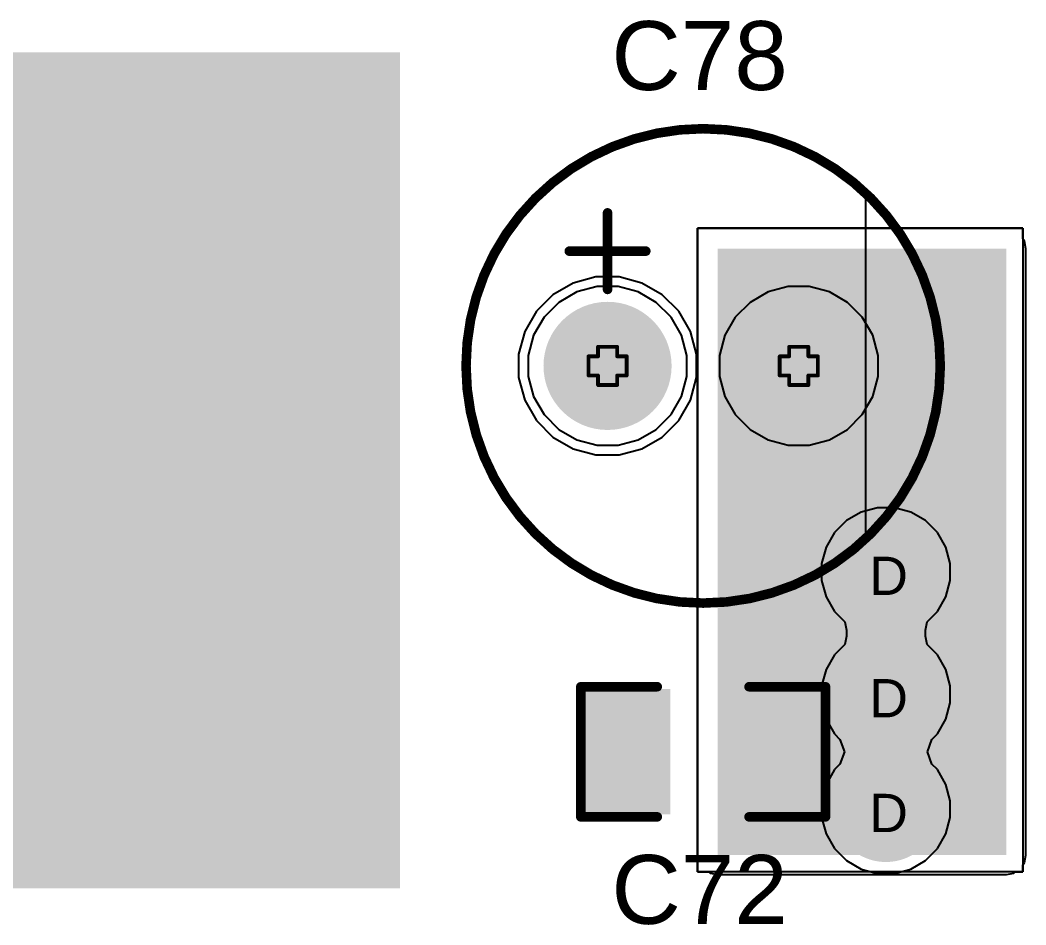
# Model space of a CAD drawing. Header units: inches. Extents: x 0 to 5379, y 0 to 5429.
# Drawn here: x 61.4 to 74.76, y 33.92 to 45.94 of the extents above; entities that cross this region are included whole.
import ezdxf

# ---------------------------------------------------------------- set-up
doc = ezdxf.new("R2010")
doc.units = ezdxf.units.IN
for name, color, linetype in [('Bottom Layer', 5, 'Continuous'), ('Bottom Solder', 6, 'Continuous'), ('Drill Drawing', 1, 'Continuous'), ('GND01', 16, 'Continuous'), ('GND02', 76, 'Continuous'), ('Multi-Layer', 9, 'Continuous'), ('Pad Holes', 156, 'Continuous'), ('PWR', 156, 'Continuous'), ('SIG 01', 90, 'Continuous'), ('Top Layer', 1, 'Continuous'), ('Top Overlay', 2, 'Continuous'), ('Top Paste', 8, 'Continuous'), ('Top Solder', 216, 'Continuous'), ('Via Holes', 16, 'Continuous')]:
    doc.layers.add(name, color=color, linetype=linetype)
doc.styles.add('Arial', font='', dxfattribs={"height": 0.2})
doc.styles.get('Arial').set_extended_font_data('Arial')

# ---------------------------------------------------------------- blocks, each defined once
blk = doc.blocks.new('H2PAK_2_81')
at = {"layer": 'Top Layer'}
for points in [[(-5.5, 0.828), (-5.5, 10.328), (5.5, 10.328), (5.5, 0.828)], [(-3.34, -3.578), (-1.74, -3.578), (-1.74, -7.578), (-3.34, -7.578)], [(1.74, -3.578), (3.34, -3.578), (3.34, -7.578), (1.74, -7.578)]]:
    blk.add_hatch(color=1, dxfattribs=at).paths.add_polyline_path(points)
at = {"layer": 'Top Paste'}
for points in [[(-5.5, 0.828), (-5.5, 10.328), (5.5, 10.328), (5.5, 0.828)], [(-3.34, -3.578), (-1.74, -3.578), (-1.74, -7.578), (-3.34, -7.578)], [(1.74, -3.578), (3.34, -3.578), (3.34, -7.578), (1.74, -7.578)]]:
    blk.add_hatch(color=8, dxfattribs=at).paths.add_polyline_path(points)
at = {"layer": 'Top Solder'}
for points in [[(-5.551, 0.778), (-5.551, 10.379), (5.551, 10.379), (5.551, 0.778)], [(-3.391, -3.528), (-1.689, -3.528), (-1.689, -7.629), (-3.391, -7.629)], [(1.689, -3.528), (3.391, -3.528), (3.391, -7.629), (1.689, -7.629)]]:
    blk.add_hatch(color=216, dxfattribs=at).paths.add_polyline_path(points)
at = {"layer": 'Top Overlay'}
for points in [[(-5.1, -1.725, 0.127, 0.127, 0), (-5.1, 0.478, 0.127, 0.127, 0)], [(5.2, -1.725, 0.127, 0.127, 0), (5.2, 0.578, 0.127, 0.127, 0)], [(5.2, -1.725, 0.127, 0.127, 0), (-5.1, -1.725, 0.127, 0.127, 0)], [(-3.1, -3.225, 0.127, 0.127, 0), (-3.1, -1.725, 0.127, 0.127, 0)], [(-3.07, -1.725, 0.127, 0.127, 0), (-3.1, -1.725, 0.127, 0.127, 0)], [(-1.927, -3.225, 0.127, 0.127, 0), (-1.927, -1.725, 0.127, 0.127, 0)], [(1.9, -3.225, 0.127, 0.127, 0), (1.9, -1.725, 0.127, 0.127, 0)], [(1.959, -1.725, 0.127, 0.127, 0), (1.9, -1.725, 0.127, 0.127, 0)], [(3.178, -3.225, 0.127, 0.127, 0), (3.178, -1.725, 0.127, 0.127, 0)], [(-1.927, -3.225, 0.127, 0.127, 0), (-3.1, -3.225, 0.127, 0.127, 0)], [(3.178, -3.225, 0.127, 0.127, 0), (1.9, -3.225, 0.127, 0.127, 0)], [(-3.556, -5.493, 0.127, 0.127, 0), (-3.683, -5.366, 0.127, 0.127, 0)], [(-3.683, -5.62, 0.127, 0.127, 0), (-3.683, -5.366, 0.127, 0.127, 0)], [(-3.683, -5.62, 0.127, 0.127, 0), (-3.556, -5.493, 0.127, 0.127, 0)]]:
    blk.add_lwpolyline(points, format="xyseb", dxfattribs=at)
for points in [[(-5.132, 0.478, 0.0635, 0.0635, 1), (-5.068, 0.478, 0.0635, 0.0635, 1)], [(5.168, 0.578, 0.0635, 0.0635, 1), (5.232, 0.578, 0.0635, 0.0635, 1)], [(-5.132, -1.725, 0.0635, 0.0635, 1), (-5.068, -1.725, 0.0635, 0.0635, 1)], [(-5.132, -1.725, 0.0635, 0.0635, 1), (-5.068, -1.725, 0.0635, 0.0635, 1)], [(-3.132, -1.725, 0.0635, 0.0635, 1), (-3.068, -1.725, 0.0635, 0.0635, 1)], [(-3.132, -1.725, 0.0635, 0.0635, 1), (-3.068, -1.725, 0.0635, 0.0635, 1)], [(-3.102, -1.725, 0.0635, 0.0635, 1), (-3.039, -1.725, 0.0635, 0.0635, 1)], [(-1.959, -1.725, 0.0635, 0.0635, 1), (-1.896, -1.725, 0.0635, 0.0635, 1)], [(1.868, -1.725, 0.0635, 0.0635, 1), (1.932, -1.725, 0.0635, 0.0635, 1)], [(1.868, -1.725, 0.0635, 0.0635, 1), (1.932, -1.725, 0.0635, 0.0635, 1)], [(1.927, -1.725, 0.0635, 0.0635, 1), (1.99, -1.725, 0.0635, 0.0635, 1)], [(3.146, -1.725, 0.0635, 0.0635, 1), (3.21, -1.725, 0.0635, 0.0635, 1)], [(5.168, -1.725, 0.0635, 0.0635, 1), (5.232, -1.725, 0.0635, 0.0635, 1)], [(5.168, -1.725, 0.0635, 0.0635, 1), (5.232, -1.725, 0.0635, 0.0635, 1)], [(-3.132, -3.225, 0.0635, 0.0635, 1), (-3.068, -3.225, 0.0635, 0.0635, 1)], [(-3.132, -3.225, 0.0635, 0.0635, 1), (-3.068, -3.225, 0.0635, 0.0635, 1)], [(-1.959, -3.225, 0.0635, 0.0635, 1), (-1.896, -3.225, 0.0635, 0.0635, 1)], [(-1.959, -3.225, 0.0635, 0.0635, 1), (-1.896, -3.225, 0.0635, 0.0635, 1)], [(1.868, -3.225, 0.0635, 0.0635, 1), (1.932, -3.225, 0.0635, 0.0635, 1)], [(1.868, -3.225, 0.0635, 0.0635, 1), (1.932, -3.225, 0.0635, 0.0635, 1)], [(3.146, -3.225, 0.0635, 0.0635, 1), (3.21, -3.225, 0.0635, 0.0635, 1)], [(3.146, -3.225, 0.0635, 0.0635, 1), (3.21, -3.225, 0.0635, 0.0635, 1)], [(-3.714, -5.366, 0.0635, 0.0635, 1), (-3.651, -5.366, 0.0635, 0.0635, 1)], [(-3.714, -5.366, 0.0635, 0.0635, 1), (-3.651, -5.366, 0.0635, 0.0635, 1)], [(-3.587, -5.493, 0.0635, 0.0635, 1), (-3.524, -5.493, 0.0635, 0.0635, 1)], [(-3.587, -5.493, 0.0635, 0.0635, 1), (-3.524, -5.493, 0.0635, 0.0635, 1)], [(-3.714, -5.62, 0.0635, 0.0635, 1), (-3.651, -5.62, 0.0635, 0.0635, 1)], [(-3.714, -5.62, 0.0635, 0.0635, 1), (-3.651, -5.62, 0.0635, 0.0635, 1)]]:
    blk.add_lwpolyline(points, format="xyseb", close=True, dxfattribs=at)
blk = doc.blocks.new('SPE1VM221E12OL_84')
at = {"layer": 'Bottom Layer'}
h = blk.add_hatch(color=5, dxfattribs=at)
edge = h.paths.add_edge_path()
edge.add_arc((-1.27, 0), 0.8, 0, 360)
h = blk.add_hatch(color=5, dxfattribs=at)
edge = h.paths.add_edge_path()
edge.add_arc((1.27, 0), 0.8, 0, 360)
at = {"layer": 'Bottom Solder'}
h = blk.add_hatch(color=6, dxfattribs=at)
edge = h.paths.add_edge_path()
edge.add_arc((-1.27, 0), 0.851, 0, 360)
h = blk.add_hatch(color=6, dxfattribs=at)
edge = h.paths.add_edge_path()
edge.add_arc((1.27, 0), 0.851, 0, 360)
at = {"layer": 'GND01'}
h = blk.add_hatch(color=16, dxfattribs=at)
edge = h.paths.add_edge_path()
edge.add_arc((-1.27, 0), 0.8, 0, 360)
h = blk.add_hatch(color=16, dxfattribs=at)
edge = h.paths.add_edge_path()
edge.add_arc((1.27, 0), 0.8, 0, 360)
at = {"layer": 'GND02'}
h = blk.add_hatch(color=76, dxfattribs=at)
edge = h.paths.add_edge_path()
edge.add_arc((-1.27, 0), 0.8, 0, 360)
h = blk.add_hatch(color=76, dxfattribs=at)
edge = h.paths.add_edge_path()
edge.add_arc((1.27, 0), 0.8, 0, 360)
at = {"layer": 'Multi-Layer'}
h = blk.add_hatch(color=9, dxfattribs=at)
edge = h.paths.add_edge_path()
edge.add_arc((-1.27, 0), 0.8, 0, 360)
h = blk.add_hatch(color=9, dxfattribs=at)
edge = h.paths.add_edge_path()
edge.add_arc((1.27, 0), 0.8, 0, 360)
at = {"layer": 'Pad Holes'}
h = blk.add_hatch(color=7, dxfattribs=at)
edge = h.paths.add_edge_path()
edge.add_arc((-1.27, 0), 0.5, 0, 360)
h = blk.add_hatch(color=7, dxfattribs=at)
edge = h.paths.add_edge_path()
edge.add_arc((1.27, 0), 0.5, 0, 360)
at = {"layer": 'PWR'}
h = blk.add_hatch(color=156, dxfattribs=at)
edge = h.paths.add_edge_path()
edge.add_arc((-1.27, 0), 0.8, 0, 360)
h = blk.add_hatch(color=156, dxfattribs=at)
edge = h.paths.add_edge_path()
edge.add_arc((1.27, 0), 0.8, 0, 360)
at = {"layer": 'SIG 01'}
h = blk.add_hatch(color=90, dxfattribs=at)
edge = h.paths.add_edge_path()
edge.add_arc((-1.27, 0), 0.8, 0, 360)
h = blk.add_hatch(color=90, dxfattribs=at)
edge = h.paths.add_edge_path()
edge.add_arc((1.27, 0), 0.8, 0, 360)
at = {"layer": 'Top Layer'}
h = blk.add_hatch(color=1, dxfattribs=at)
edge = h.paths.add_edge_path()
edge.add_arc((-1.27, 0), 0.8, 0, 360)
h = blk.add_hatch(color=1, dxfattribs=at)
edge = h.paths.add_edge_path()
edge.add_arc((1.27, 0), 0.8, 0, 360)
at = {"layer": 'Top Solder'}
h = blk.add_hatch(color=216, dxfattribs=at)
edge = h.paths.add_edge_path()
edge.add_arc((-1.27, 0), 0.851, 0, 360)
h = blk.add_hatch(color=216, dxfattribs=at)
edge = h.paths.add_edge_path()
edge.add_arc((1.27, 0), 0.851, 0, 360)
at = {"layer": 'Top Overlay'}
for p, q in [((2.159, -2.286), (2.159, 2.286)), ((2.159, 2.286), (2.319, 2.142)), ((2.319, 2.142), (2.595, 1.812)), ((2.595, 1.812), (2.822, 1.447)), ((2.822, 1.447), (2.997, 1.054)), ((2.997, 1.054), (3.115, 0.641)), ((3.115, 0.641), (3.175, 0.215)), ((3.175, 0.215), (3.175, -0.215)), ((3.175, -0.215), (3.115, -0.641)), ((3.115, -0.641), (2.997, -1.054)), ((2.997, -1.054), (2.822, -1.447)), ((2.822, -1.447), (2.595, -1.812)), ((2.595, -1.812), (2.319, -2.142)), ((2.319, -2.142), (2.159, -2.286)), ((2.159, -2.286), (2.159, -2.286))]:
    blk.add_line(p, q, dxfattribs=at)
for points in [[(3.15, 0, 0.127, 0.127, 1), (-3.15, 0, 0.127, 0.127, 1)], [(-1.302, 2.032, 0.0635, 0.0635, 1), (-1.238, 2.032, 0.0635, 0.0635, 1)], [(-1.81, 1.524, 0.0635, 0.0635, 1), (-1.746, 1.524, 0.0635, 0.0635, 1)], [(-0.794, 1.524, 0.0635, 0.0635, 1), (-0.73, 1.524, 0.0635, 0.0635, 1)], [(-1.302, 1.016, 0.0635, 0.0635, 1), (-1.238, 1.016, 0.0635, 0.0635, 1)], [(-3.181, 0, 0.0635, 0.0635, 1), (-3.118, 0, 0.0635, 0.0635, 1)], [(3.118, 0, 0.0635, 0.0635, 1), (3.181, 0, 0.0635, 0.0635, 1)]]:
    blk.add_lwpolyline(points, format="xyseb", close=True, dxfattribs=at)
for points in [[(-1.27, 1.016, 0.127, 0.127, 0), (-1.27, 2.032, 0.127, 0.127, 0)], [(-1.778, 1.524, 0.127, 0.127, 0), (-0.762, 1.524, 0.127, 0.127, 0)]]:
    blk.add_lwpolyline(points, format="xyseb", dxfattribs=at)
blk = doc.blocks.new('C___0805_85')
at = {"layer": 'Top Layer'}
for points in [[(-1.524, 0.762), (-0.508, 0.762), (-0.508, -0.762), (-1.524, -0.762)], [(0.508, 0.762), (1.524, 0.762), (1.524, -0.762), (0.508, -0.762)]]:
    blk.add_hatch(color=1, dxfattribs=at).paths.add_polyline_path(points)
at = {"layer": 'Top Paste'}
for points in [[(-1.524, 0.762), (-0.508, 0.762), (-0.508, -0.762), (-1.524, -0.762)], [(0.508, 0.762), (1.524, 0.762), (1.524, -0.762), (0.508, -0.762)]]:
    blk.add_hatch(color=8, dxfattribs=at).paths.add_polyline_path(points)
at = {"layer": 'Top Solder'}
for points in [[(-1.594, 0.832), (-0.438, 0.832), (-0.438, -0.832), (-1.594, -0.832)], [(0.438, 0.832), (1.594, 0.832), (1.594, -0.832), (0.438, -0.832)]]:
    blk.add_hatch(color=216, dxfattribs=at).paths.add_polyline_path(points)
at = {"layer": 'Top Overlay'}
for points in [[(-1.626, 0.864, 0.127, 0.127, 0), (-1.626, -0.864, 0.127, 0.127, 0)], [(-0.61, 0.864, 0.127, 0.127, 0), (-1.626, 0.864, 0.127, 0.127, 0)], [(1.626, 0.864, 0.127, 0.127, 0), (0.61, 0.864, 0.127, 0.127, 0)], [(1.626, 0.864, 0.127, 0.127, 0), (1.626, -0.864, 0.127, 0.127, 0)], [(-0.61, -0.864, 0.127, 0.127, 0), (-1.626, -0.864, 0.127, 0.127, 0)], [(1.626, -0.864, 0.127, 0.127, 0), (0.61, -0.864, 0.127, 0.127, 0)]]:
    blk.add_lwpolyline(points, format="xyseb", dxfattribs=at)
for points in [[(-1.657, 0.864, 0.0635, 0.0635, 1), (-1.594, 0.864, 0.0635, 0.0635, 1)], [(-1.657, 0.864, 0.0635, 0.0635, 1), (-1.594, 0.864, 0.0635, 0.0635, 1)], [(-0.641, 0.864, 0.0635, 0.0635, 1), (-0.578, 0.864, 0.0635, 0.0635, 1)], [(0.578, 0.864, 0.0635, 0.0635, 1), (0.641, 0.864, 0.0635, 0.0635, 1)], [(1.594, 0.864, 0.0635, 0.0635, 1), (1.657, 0.864, 0.0635, 0.0635, 1)], [(1.594, 0.864, 0.0635, 0.0635, 1), (1.657, 0.864, 0.0635, 0.0635, 1)], [(-1.657, -0.864, 0.0635, 0.0635, 1), (-1.594, -0.864, 0.0635, 0.0635, 1)], [(-1.657, -0.864, 0.0635, 0.0635, 1), (-1.594, -0.864, 0.0635, 0.0635, 1)], [(-0.641, -0.864, 0.0635, 0.0635, 1), (-0.578, -0.864, 0.0635, 0.0635, 1)], [(0.578, -0.864, 0.0635, 0.0635, 1), (0.641, -0.864, 0.0635, 0.0635, 1)], [(1.594, -0.864, 0.0635, 0.0635, 1), (1.657, -0.864, 0.0635, 0.0635, 1)], [(1.594, -0.864, 0.0635, 0.0635, 1), (1.657, -0.864, 0.0635, 0.0635, 1)]]:
    blk.add_lwpolyline(points, format="xyseb", close=True, dxfattribs=at)

msp = doc.modelspace()

# ---------------------------------------------------------------- hatches: boundary and pattern name
at = {"layer": 'Bottom Layer'}
h = msp.add_hatch(color=5, dxfattribs=at)
edge = h.paths.add_edge_path()
edge.add_arc((72.898, 38.608), 0.6, 0, 360)
h = msp.add_hatch(color=5, dxfattribs=at)
edge = h.paths.add_edge_path()
edge.add_arc((72.898, 36.982), 0.6, 0, 360)
h = msp.add_hatch(color=5, dxfattribs=at)
edge = h.paths.add_edge_path()
edge.add_arc((72.898, 35.458), 0.6, 0, 360)
at = {"layer": 'Bottom Solder'}
h = msp.add_hatch(color=6, dxfattribs=at)
edge = h.paths.add_edge_path()
edge.add_arc((72.898, 38.608), 0.702, 0, 360)
h = msp.add_hatch(color=6, dxfattribs=at)
edge = h.paths.add_edge_path()
edge.add_arc((72.898, 36.982), 0.702, 0, 360)
h = msp.add_hatch(color=6, dxfattribs=at)
edge = h.paths.add_edge_path()
edge.add_arc((72.898, 35.458), 0.702, 0, 360)
at = {"layer": 'GND01'}
h = msp.add_hatch(color=16, dxfattribs=at)
edge = h.paths.add_edge_path()
edge.add_arc((72.898, 38.608), 0.6, 0, 360)
h = msp.add_hatch(color=16, dxfattribs=at)
edge = h.paths.add_edge_path()
edge.add_arc((72.898, 36.982), 0.6, 0, 360)
h = msp.add_hatch(color=16, dxfattribs=at)
edge = h.paths.add_edge_path()
edge.add_arc((72.898, 35.458), 0.6, 0, 360)
at = {"layer": 'GND02'}
h = msp.add_hatch(color=76, dxfattribs=at)
edge = h.paths.add_edge_path()
edge.add_arc((72.898, 38.608), 0.6, 0, 360)
h = msp.add_hatch(color=76, dxfattribs=at)
edge = h.paths.add_edge_path()
edge.add_arc((72.898, 36.982), 0.6, 0, 360)
h = msp.add_hatch(color=76, dxfattribs=at)
edge = h.paths.add_edge_path()
edge.add_arc((72.898, 35.458), 0.6, 0, 360)
at = {"layer": 'PWR'}
h = msp.add_hatch(color=156, dxfattribs=at)
edge = h.paths.add_edge_path()
edge.add_arc((72.898, 38.608), 0.6, 0, 360)
h = msp.add_hatch(color=156, dxfattribs=at)
edge = h.paths.add_edge_path()
edge.add_arc((72.898, 36.982), 0.6, 0, 360)
h = msp.add_hatch(color=156, dxfattribs=at)
edge = h.paths.add_edge_path()
edge.add_arc((72.898, 35.458), 0.6, 0, 360)
at = {"layer": 'SIG 01'}
h = msp.add_hatch(color=90, dxfattribs=at)
edge = h.paths.add_edge_path()
edge.add_arc((72.898, 38.608), 0.6, 0, 360)
h = msp.add_hatch(color=90, dxfattribs=at)
edge = h.paths.add_edge_path()
edge.add_arc((72.898, 36.982), 0.6, 0, 360)
h = msp.add_hatch(color=90, dxfattribs=at)
edge = h.paths.add_edge_path()
edge.add_arc((72.898, 35.458), 0.6, 0, 360)
at = {"layer": 'Top Layer'}
msp.add_hatch(color=1, dxfattribs=at).paths.add_polyline_path([(70.663, 34.849), (74.498, 34.849), (74.498, 42.901), (70.663, 42.901)])
h = msp.add_hatch(color=1, dxfattribs=at)
edge = h.paths.add_edge_path()
edge.add_arc((72.898, 38.608), 0.6, 0, 360)
h = msp.add_hatch(color=1, dxfattribs=at)
edge = h.paths.add_edge_path()
edge.add_arc((72.898, 36.982), 0.6, 0, 360)
h = msp.add_hatch(color=1, dxfattribs=at)
edge = h.paths.add_edge_path()
edge.add_arc((72.898, 35.458), 0.6, 0, 360)
at = {"layer": 'Top Solder'}
h = msp.add_hatch(color=216, dxfattribs=at)
edge = h.paths.add_edge_path()
edge.add_arc((72.898, 38.608), 0.702, 0, 360)
h = msp.add_hatch(color=216, dxfattribs=at)
edge = h.paths.add_edge_path()
edge.add_arc((72.898, 36.982), 0.702, 0, 360)
h = msp.add_hatch(color=216, dxfattribs=at)
edge = h.paths.add_edge_path()
edge.add_arc((72.898, 35.458), 0.702, 0, 360)
at = {"layer": 'Via Holes'}
h = msp.add_hatch(color=7, dxfattribs=at)
edge = h.paths.add_edge_path()
edge.add_arc((72.898, 38.608), 0.35, 0, 360)
h = msp.add_hatch(color=7, dxfattribs=at)
edge = h.paths.add_edge_path()
edge.add_arc((72.898, 36.982), 0.35, 0, 360)
h = msp.add_hatch(color=7, dxfattribs=at)
edge = h.paths.add_edge_path()
edge.add_arc((72.898, 35.458), 0.35, 0, 360)

# ---------------------------------------------------------------- linework, layer by layer
at = {"layer": 'Bottom Layer'}
for p, q in [((69.061, 42.399), (68.793, 42.327)), ((69.339, 42.399), (69.061, 42.399)), ((69.607, 42.327), (69.339, 42.399)), ((68.793, 42.327), (68.553, 42.188)), ((69.847, 42.188), (69.607, 42.327)), ((68.553, 42.188), (68.357, 41.992)), ((70.044, 41.992), (69.847, 42.188)), ((68.357, 41.992), (68.218, 41.752)), ((70.182, 41.752), (70.044, 41.992)), ((68.218, 41.752), (68.146, 41.484)), ((70.254, 41.484), (70.182, 41.752)), ((68.146, 41.484), (68.146, 41.206)), ((70.254, 41.206), (70.254, 41.484)), ((68.146, 41.206), (68.218, 40.938)), ((70.182, 40.938), (70.254, 41.206)), ((68.218, 40.938), (68.357, 40.698)), ((70.044, 40.698), (70.182, 40.938)), ((68.357, 40.698), (68.553, 40.501)), ((69.847, 40.501), (70.044, 40.698)), ((68.553, 40.501), (68.793, 40.363)), ((69.607, 40.363), (69.847, 40.501)), ((68.793, 40.363), (69.061, 40.291)), ((69.339, 40.291), (69.607, 40.363)), ((69.061, 40.291), (69.339, 40.291))]:
    msp.add_line(p, q, dxfattribs=at)
at = {"layer": 'Drill Drawing'}
for points in [[(69.073, 41.472, 0.0508, 0.0508, 0), (69.073, 41.599, 0.0508, 0.0508, 0)], [(69.073, 41.599, 0.0508, 0.0508, 0), (69.327, 41.599, 0.0508, 0.0508, 0)], [(69.327, 41.472, 0.0508, 0.0508, 0), (69.327, 41.599, 0.0508, 0.0508, 0)], [(71.613, 41.472, 0.0508, 0.0508, 0), (71.613, 41.599, 0.0508, 0.0508, 0)], [(71.613, 41.599, 0.0508, 0.0508, 0), (71.867, 41.599, 0.0508, 0.0508, 0)], [(71.867, 41.472, 0.0508, 0.0508, 0), (71.867, 41.599, 0.0508, 0.0508, 0)], [(68.946, 41.218, 0.0508, 0.0508, 0), (68.946, 41.472, 0.0508, 0.0508, 0)], [(68.946, 41.472, 0.0508, 0.0508, 0), (69.073, 41.472, 0.0508, 0.0508, 0)], [(69.327, 41.472, 0.0508, 0.0508, 0), (69.454, 41.472, 0.0508, 0.0508, 0)], [(69.454, 41.218, 0.0508, 0.0508, 0), (69.454, 41.472, 0.0508, 0.0508, 0)], [(71.486, 41.218, 0.0508, 0.0508, 0), (71.486, 41.472, 0.0508, 0.0508, 0)], [(71.486, 41.472, 0.0508, 0.0508, 0), (71.613, 41.472, 0.0508, 0.0508, 0)], [(71.867, 41.472, 0.0508, 0.0508, 0), (71.994, 41.472, 0.0508, 0.0508, 0)], [(71.994, 41.218, 0.0508, 0.0508, 0), (71.994, 41.472, 0.0508, 0.0508, 0)], [(68.946, 41.218, 0.0508, 0.0508, 0), (69.073, 41.218, 0.0508, 0.0508, 0)], [(69.073, 41.091, 0.0508, 0.0508, 0), (69.073, 41.218, 0.0508, 0.0508, 0)], [(69.327, 41.218, 0.0508, 0.0508, 0), (69.454, 41.218, 0.0508, 0.0508, 0)], [(69.327, 41.091, 0.0508, 0.0508, 0), (69.327, 41.218, 0.0508, 0.0508, 0)], [(71.486, 41.218, 0.0508, 0.0508, 0), (71.613, 41.218, 0.0508, 0.0508, 0)], [(71.613, 41.091, 0.0508, 0.0508, 0), (71.613, 41.218, 0.0508, 0.0508, 0)], [(71.867, 41.218, 0.0508, 0.0508, 0), (71.994, 41.218, 0.0508, 0.0508, 0)], [(71.867, 41.091, 0.0508, 0.0508, 0), (71.867, 41.218, 0.0508, 0.0508, 0)], [(69.073, 41.091, 0.0508, 0.0508, 0), (69.327, 41.091, 0.0508, 0.0508, 0)], [(71.613, 41.091, 0.0508, 0.0508, 0), (71.867, 41.091, 0.0508, 0.0508, 0)]]:
    msp.add_lwpolyline(points, format="xyseb", dxfattribs=at)
for points in [[(69.061, 41.599, 0.0254, 0.0254, 1), (69.086, 41.599, 0.0254, 0.0254, 1)], [(69.061, 41.599, 0.0254, 0.0254, 1), (69.086, 41.599, 0.0254, 0.0254, 1)], [(69.315, 41.599, 0.0254, 0.0254, 1), (69.34, 41.599, 0.0254, 0.0254, 1)], [(69.315, 41.599, 0.0254, 0.0254, 1), (69.34, 41.599, 0.0254, 0.0254, 1)], [(71.601, 41.599, 0.0254, 0.0254, 1), (71.626, 41.599, 0.0254, 0.0254, 1)], [(71.601, 41.599, 0.0254, 0.0254, 1), (71.626, 41.599, 0.0254, 0.0254, 1)], [(71.855, 41.599, 0.0254, 0.0254, 1), (71.88, 41.599, 0.0254, 0.0254, 1)], [(71.855, 41.599, 0.0254, 0.0254, 1), (71.88, 41.599, 0.0254, 0.0254, 1)], [(68.934, 41.472, 0.0254, 0.0254, 1), (68.959, 41.472, 0.0254, 0.0254, 1)], [(68.934, 41.472, 0.0254, 0.0254, 1), (68.959, 41.472, 0.0254, 0.0254, 1)], [(69.061, 41.472, 0.0254, 0.0254, 1), (69.086, 41.472, 0.0254, 0.0254, 1)], [(69.061, 41.472, 0.0254, 0.0254, 1), (69.086, 41.472, 0.0254, 0.0254, 1)], [(69.315, 41.472, 0.0254, 0.0254, 1), (69.34, 41.472, 0.0254, 0.0254, 1)], [(69.315, 41.472, 0.0254, 0.0254, 1), (69.34, 41.472, 0.0254, 0.0254, 1)], [(69.442, 41.472, 0.0254, 0.0254, 1), (69.467, 41.472, 0.0254, 0.0254, 1)], [(69.442, 41.472, 0.0254, 0.0254, 1), (69.467, 41.472, 0.0254, 0.0254, 1)], [(71.474, 41.472, 0.0254, 0.0254, 1), (71.499, 41.472, 0.0254, 0.0254, 1)], [(71.474, 41.472, 0.0254, 0.0254, 1), (71.499, 41.472, 0.0254, 0.0254, 1)], [(71.601, 41.472, 0.0254, 0.0254, 1), (71.626, 41.472, 0.0254, 0.0254, 1)], [(71.601, 41.472, 0.0254, 0.0254, 1), (71.626, 41.472, 0.0254, 0.0254, 1)], [(71.855, 41.472, 0.0254, 0.0254, 1), (71.88, 41.472, 0.0254, 0.0254, 1)], [(71.855, 41.472, 0.0254, 0.0254, 1), (71.88, 41.472, 0.0254, 0.0254, 1)], [(71.982, 41.472, 0.0254, 0.0254, 1), (72.007, 41.472, 0.0254, 0.0254, 1)], [(71.982, 41.472, 0.0254, 0.0254, 1), (72.007, 41.472, 0.0254, 0.0254, 1)], [(68.934, 41.218, 0.0254, 0.0254, 1), (68.959, 41.218, 0.0254, 0.0254, 1)], [(68.934, 41.218, 0.0254, 0.0254, 1), (68.959, 41.218, 0.0254, 0.0254, 1)], [(69.061, 41.218, 0.0254, 0.0254, 1), (69.086, 41.218, 0.0254, 0.0254, 1)], [(69.061, 41.218, 0.0254, 0.0254, 1), (69.086, 41.218, 0.0254, 0.0254, 1)], [(69.315, 41.218, 0.0254, 0.0254, 1), (69.34, 41.218, 0.0254, 0.0254, 1)], [(69.315, 41.218, 0.0254, 0.0254, 1), (69.34, 41.218, 0.0254, 0.0254, 1)], [(69.442, 41.218, 0.0254, 0.0254, 1), (69.467, 41.218, 0.0254, 0.0254, 1)], [(69.442, 41.218, 0.0254, 0.0254, 1), (69.467, 41.218, 0.0254, 0.0254, 1)], [(71.474, 41.218, 0.0254, 0.0254, 1), (71.499, 41.218, 0.0254, 0.0254, 1)], [(71.474, 41.218, 0.0254, 0.0254, 1), (71.499, 41.218, 0.0254, 0.0254, 1)], [(71.601, 41.218, 0.0254, 0.0254, 1), (71.626, 41.218, 0.0254, 0.0254, 1)], [(71.601, 41.218, 0.0254, 0.0254, 1), (71.626, 41.218, 0.0254, 0.0254, 1)], [(71.855, 41.218, 0.0254, 0.0254, 1), (71.88, 41.218, 0.0254, 0.0254, 1)], [(71.855, 41.218, 0.0254, 0.0254, 1), (71.88, 41.218, 0.0254, 0.0254, 1)], [(71.982, 41.218, 0.0254, 0.0254, 1), (72.007, 41.218, 0.0254, 0.0254, 1)], [(71.982, 41.218, 0.0254, 0.0254, 1), (72.007, 41.218, 0.0254, 0.0254, 1)], [(69.061, 41.091, 0.0254, 0.0254, 1), (69.086, 41.091, 0.0254, 0.0254, 1)], [(69.061, 41.091, 0.0254, 0.0254, 1), (69.086, 41.091, 0.0254, 0.0254, 1)], [(69.315, 41.091, 0.0254, 0.0254, 1), (69.34, 41.091, 0.0254, 0.0254, 1)], [(69.315, 41.091, 0.0254, 0.0254, 1), (69.34, 41.091, 0.0254, 0.0254, 1)], [(71.601, 41.091, 0.0254, 0.0254, 1), (71.626, 41.091, 0.0254, 0.0254, 1)], [(71.601, 41.091, 0.0254, 0.0254, 1), (71.626, 41.091, 0.0254, 0.0254, 1)], [(71.855, 41.091, 0.0254, 0.0254, 1), (71.88, 41.091, 0.0254, 0.0254, 1)], [(71.855, 41.091, 0.0254, 0.0254, 1), (71.88, 41.091, 0.0254, 0.0254, 1)]]:
    msp.add_lwpolyline(points, format="xyseb", close=True, dxfattribs=at)
at = {"layer": 'GND01'}
for p, q in [((69.061, 42.399), (68.793, 42.327)), ((69.339, 42.399), (69.061, 42.399)), ((69.607, 42.327), (69.339, 42.399)), ((68.793, 42.327), (68.553, 42.188)), ((69.847, 42.188), (69.607, 42.327)), ((68.553, 42.188), (68.357, 41.992)), ((70.044, 41.992), (69.847, 42.188)), ((68.357, 41.992), (68.218, 41.752)), ((70.182, 41.752), (70.044, 41.992)), ((68.218, 41.752), (68.146, 41.484)), ((70.254, 41.484), (70.182, 41.752)), ((68.146, 41.484), (68.146, 41.206)), ((70.254, 41.206), (70.254, 41.484)), ((68.146, 41.206), (68.218, 40.938)), ((70.182, 40.938), (70.254, 41.206)), ((68.218, 40.938), (68.357, 40.698)), ((70.044, 40.698), (70.182, 40.938)), ((68.357, 40.698), (68.553, 40.501)), ((69.847, 40.501), (70.044, 40.698)), ((68.553, 40.501), (68.793, 40.363)), ((69.607, 40.363), (69.847, 40.501)), ((68.793, 40.363), (69.061, 40.291)), ((69.339, 40.291), (69.607, 40.363)), ((69.061, 40.291), (69.339, 40.291))]:
    msp.add_line(p, q, dxfattribs=at)
at = {"layer": 'GND02'}
for p, q in [((69.061, 42.399), (68.793, 42.327)), ((69.339, 42.399), (69.061, 42.399)), ((69.607, 42.327), (69.339, 42.399)), ((68.793, 42.327), (68.553, 42.188)), ((69.847, 42.188), (69.607, 42.327)), ((68.553, 42.188), (68.357, 41.992)), ((70.044, 41.992), (69.847, 42.188)), ((68.357, 41.992), (68.218, 41.752)), ((70.182, 41.752), (70.044, 41.992)), ((68.218, 41.752), (68.146, 41.484)), ((70.254, 41.484), (70.182, 41.752)), ((68.146, 41.484), (68.146, 41.206)), ((70.254, 41.206), (70.254, 41.484)), ((68.146, 41.206), (68.218, 40.938)), ((70.182, 40.938), (70.254, 41.206)), ((68.218, 40.938), (68.357, 40.698)), ((70.044, 40.698), (70.182, 40.938)), ((68.357, 40.698), (68.553, 40.501)), ((69.847, 40.501), (70.044, 40.698)), ((68.553, 40.501), (68.793, 40.363)), ((69.607, 40.363), (69.847, 40.501)), ((68.793, 40.363), (69.061, 40.291)), ((69.339, 40.291), (69.607, 40.363)), ((69.061, 40.291), (69.339, 40.291))]:
    msp.add_line(p, q, dxfattribs=at)
at = {"layer": 'PWR'}
for p, q in [((69.061, 42.399), (68.793, 42.327)), ((69.339, 42.399), (69.061, 42.399)), ((69.607, 42.327), (69.339, 42.399)), ((71.601, 42.399), (71.333, 42.327)), ((71.879, 42.399), (71.601, 42.399)), ((72.147, 42.327), (71.879, 42.399)), ((68.793, 42.327), (68.553, 42.188)), ((69.847, 42.188), (69.607, 42.327)), ((71.333, 42.327), (71.093, 42.188)), ((72.387, 42.188), (72.147, 42.327)), ((68.553, 42.188), (68.357, 41.992)), ((70.044, 41.992), (69.847, 42.188)), ((71.093, 42.188), (70.897, 41.992)), ((72.584, 41.992), (72.387, 42.188)), ((68.357, 41.992), (68.218, 41.752)), ((70.182, 41.752), (70.044, 41.992)), ((70.897, 41.992), (70.758, 41.752)), ((72.722, 41.752), (72.584, 41.992)), ((68.218, 41.752), (68.146, 41.484)), ((70.254, 41.484), (70.182, 41.752)), ((70.758, 41.752), (70.686, 41.484)), ((72.794, 41.484), (72.722, 41.752)), ((68.146, 41.484), (68.146, 41.206)), ((70.254, 41.206), (70.254, 41.484)), ((70.686, 41.484), (70.686, 41.206)), ((72.794, 41.206), (72.794, 41.484)), ((68.146, 41.206), (68.218, 40.938)), ((70.182, 40.938), (70.254, 41.206)), ((70.686, 41.206), (70.758, 40.938)), ((72.722, 40.938), (72.794, 41.206)), ((68.218, 40.938), (68.357, 40.698)), ((70.044, 40.698), (70.182, 40.938)), ((70.758, 40.938), (70.897, 40.698)), ((72.584, 40.698), (72.722, 40.938)), ((68.357, 40.698), (68.553, 40.501)), ((69.847, 40.501), (70.044, 40.698)), ((70.897, 40.698), (71.093, 40.501)), ((72.387, 40.501), (72.584, 40.698)), ((68.553, 40.501), (68.793, 40.363)), ((69.607, 40.363), (69.847, 40.501)), ((71.093, 40.501), (71.333, 40.363)), ((72.147, 40.363), (72.387, 40.501)), ((68.793, 40.363), (69.061, 40.291)), ((69.339, 40.291), (69.607, 40.363)), ((71.333, 40.363), (71.601, 40.291)), ((71.879, 40.291), (72.147, 40.363)), ((69.061, 40.291), (69.339, 40.291)), ((71.601, 40.291), (71.879, 40.291)), ((72.786, 39.462), (72.568, 39.404)), ((73.01, 39.462), (72.786, 39.462)), ((73.228, 39.404), (73.01, 39.462)), ((72.374, 39.291), (72.215, 39.132)), ((72.568, 39.404), (72.374, 39.291)), ((73.422, 39.291), (73.228, 39.404)), ((73.581, 39.132), (73.422, 39.291)), ((72.215, 39.132), (72.102, 38.938)), ((73.694, 38.938), (73.581, 39.132)), ((72.102, 38.938), (72.044, 38.72)), ((73.752, 38.72), (73.694, 38.938)), ((72.044, 38.72), (72.044, 38.496)), ((73.752, 38.496), (73.752, 38.72)), ((72.044, 38.496), (72.102, 38.278)), ((73.694, 38.278), (73.752, 38.496)), ((72.102, 38.278), (72.215, 38.084)), ((73.581, 38.084), (73.694, 38.278)), ((72.215, 38.084), (72.352, 37.946)), ((73.444, 37.946), (73.581, 38.084)), ((72.352, 37.946), (72.374, 37.835)), ((73.422, 37.835), (73.444, 37.946)), ((72.374, 37.835), (72.374, 37.755)), ((73.422, 37.755), (73.422, 37.835)), ((72.374, 37.755), (72.352, 37.644)), ((73.444, 37.644), (73.422, 37.755)), ((72.352, 37.644), (72.215, 37.507)), ((73.581, 37.507), (73.444, 37.644)), ((72.215, 37.507), (72.102, 37.312)), ((73.694, 37.312), (73.581, 37.507)), ((72.102, 37.312), (72.044, 37.095)), ((73.752, 37.095), (73.694, 37.312)), ((72.044, 37.095), (72.044, 36.87)), ((73.752, 36.87), (73.752, 37.095)), ((72.044, 36.87), (72.102, 36.653)), ((73.694, 36.653), (73.752, 36.87)), ((72.102, 36.653), (72.215, 36.458)), ((73.581, 36.458), (73.694, 36.653)), ((72.215, 36.458), (72.287, 36.385)), ((72.287, 36.385), (72.346, 36.22)), ((73.45, 36.22), (73.509, 36.385)), ((73.509, 36.385), (73.581, 36.458)), ((72.346, 36.22), (72.287, 36.056)), ((73.509, 36.056), (73.45, 36.22)), ((72.215, 35.983), (72.102, 35.788)), ((72.287, 36.056), (72.215, 35.983)), ((73.581, 35.983), (73.509, 36.056)), ((73.694, 35.788), (73.581, 35.983)), ((72.102, 35.788), (72.044, 35.571)), ((73.752, 35.571), (73.694, 35.788)), ((72.044, 35.571), (72.044, 35.346)), ((73.752, 35.346), (73.752, 35.571)), ((72.044, 35.346), (72.102, 35.129)), ((73.694, 35.129), (73.752, 35.346)), ((72.102, 35.129), (72.215, 34.934)), ((73.581, 34.934), (73.694, 35.129)), ((72.215, 34.934), (72.374, 34.775)), ((73.422, 34.775), (73.581, 34.934)), ((72.374, 34.775), (72.568, 34.663)), ((73.228, 34.663), (73.422, 34.775)), ((72.568, 34.663), (72.786, 34.604)), ((73.01, 34.604), (73.228, 34.663)), ((72.786, 34.604), (73.01, 34.604))]:
    msp.add_line(p, q, dxfattribs=at)
at = {"layer": 'SIG 01'}
for p, q in [((69.045, 42.526), (68.744, 42.445)), ((69.356, 42.526), (69.045, 42.526)), ((69.656, 42.445), (69.356, 42.526)), ((68.744, 42.445), (68.475, 42.29)), ((69.925, 42.29), (69.656, 42.445)), ((68.475, 42.29), (68.255, 42.07)), ((70.145, 42.07), (69.925, 42.29)), ((68.255, 42.07), (68.1, 41.801)), ((70.301, 41.801), (70.145, 42.07)), ((68.1, 41.801), (68.019, 41.5)), ((70.381, 41.5), (70.301, 41.801)), ((68.019, 41.5), (68.019, 41.189)), ((70.381, 41.189), (70.381, 41.5)), ((68.019, 41.189), (68.1, 40.889)), ((70.301, 40.889), (70.381, 41.189)), ((68.1, 40.889), (68.255, 40.62)), ((70.145, 40.62), (70.301, 40.889)), ((68.255, 40.62), (68.475, 40.4)), ((69.925, 40.4), (70.145, 40.62)), ((68.475, 40.4), (68.744, 40.244)), ((69.656, 40.244), (69.925, 40.4)), ((68.744, 40.244), (69.045, 40.164)), ((69.356, 40.164), (69.656, 40.244)), ((69.045, 40.164), (69.356, 40.164))]:
    msp.add_line(p, q, dxfattribs=at)
at = {"layer": 'Top Layer'}
for p, q in [((70.397, 34.624), (70.397, 43.175)), ((70.397, 43.175), (74.715, 43.175)), ((74.715, 43.175), (70.397, 43.175)), ((70.397, 43.175), (70.397, 34.624)), ((74.715, 43.175), (74.715, 34.624)), ((74.715, 43.033), (74.715, 43.175)), ((74.737, 43), (74.715, 43.033)), ((74.757, 42.901), (74.737, 43)), ((74.757, 34.849), (74.757, 42.901)), ((74.715, 34.716), (74.737, 34.75)), ((74.737, 34.75), (74.757, 34.849)), ((74.715, 34.624), (70.397, 34.624)), ((70.397, 34.624), (70.542, 34.624)), ((70.542, 34.624), (70.564, 34.61)), ((70.564, 34.61), (70.663, 34.59)), ((74.498, 34.59), (74.597, 34.61)), ((74.597, 34.61), (74.619, 34.624)), ((74.619, 34.624), (74.715, 34.624)), ((74.715, 34.624), (74.715, 34.716)), ((70.663, 34.59), (74.498, 34.59))]:
    msp.add_line(p, q, dxfattribs=at)

# ---------------------------------------------------------------- block references
for name, p, rotation in [('H2PAK_2_81', (56.062, 39.958), 270), ('C___0805_85', (70.47, 36.22), 180)]:
    msp.add_blockref(name, p, dxfattribs=dict(rotation=rotation))
msp.add_blockref('SPE1VM221E12OL_84', (70.47, 41.345))

# ---------------------------------------------------------------- texts
at = {"layer": 'Drill Drawing', "style": 'Arial'}
for p in [(72.678, 38.303), (72.678, 36.678), (72.678, 35.154)]:
    msp.add_text('D', height=0.508, dxfattribs=at).set_placement(p)
at = {"layer": 'Top Overlay', "style": 'Arial'}
for s, p in [('C78', (69.251, 45.009)), ('C72', (69.251, 33.935))]:
    msp.add_text(s, height=0.9144, dxfattribs=at).set_placement(p)

doc.saveas('drawing.dxf')
